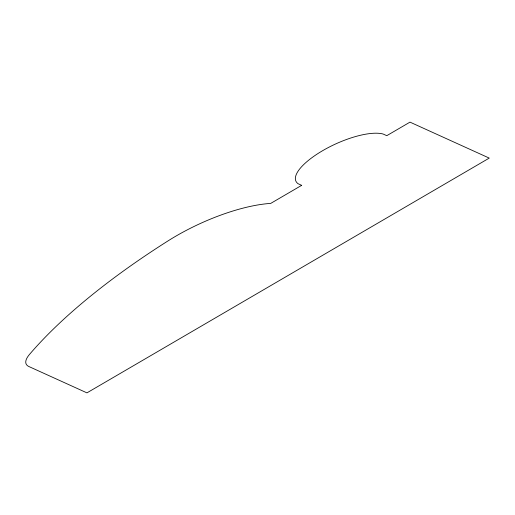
<?xml version="1.0" encoding="UTF-8"?>
<svg xmlns="http://www.w3.org/2000/svg" width="515" height="515" viewBox="0 0 515 515"><rect width="100%" height="100%" fill="white"/><g stroke="black" fill="none" stroke-linecap="round" stroke-linejoin="round"><path stroke-width="0.77" d="M301.668 185.342L270.723 203.399A96.974 32.529 -24.7 0 0 167.871 240.994A395.913 132.812 -24.7 0 0 29.529 354.391A37.138 12.457 -24.7 0 0 28.937 366.551L86.938 392.868L489.25 158.092L409.985 122.132L386.778 135.677L383.173 134.042A51.294 17.207 -24.7 0 0 322.602 150.702A51.294 17.207 -24.7 0 0 298.069 183.707L301.668 185.342"/></g></svg>
